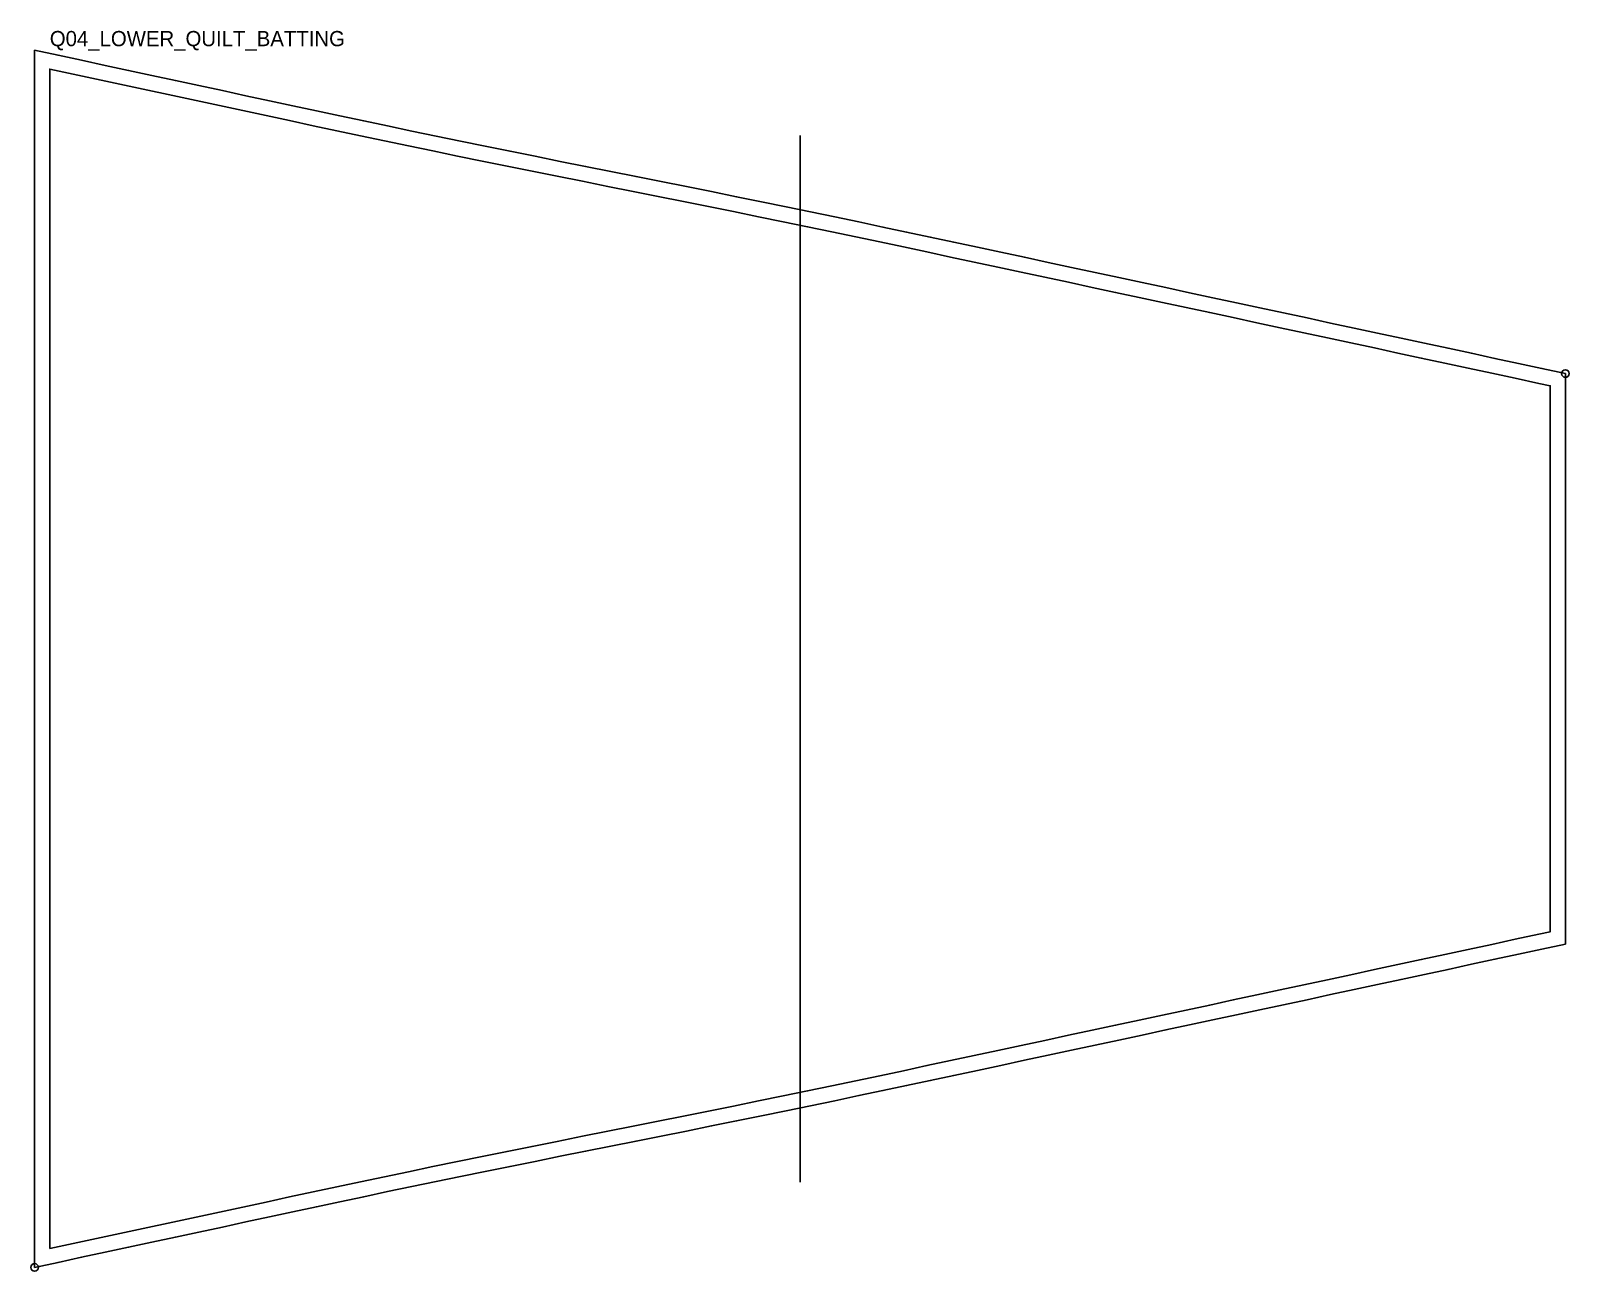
# Model space of a CAD drawing. Header units: millimetres. Extents: x -2 to 807, y -322 to 330.
import ezdxf

# ---------------------------------------------------------------- set-up
doc = ezdxf.new("R2010")
doc.units = ezdxf.units.MM
for name, color, linetype in [('CUT', 1, 'Continuous'), ('GRAIN', 3, 'Continuous'), ('NOTCH', 2, 'Continuous'), ('SEAM', 5, 'Continuous'), ('TEXT', 7, 'Continuous')]:
    doc.layers.add(name, color=color, linetype=linetype)

msp = doc.modelspace()

# ---------------------------------------------------------------- linework, layer by layer
at = {"layer": 'CUT'}
msp.add_lwpolyline([(8, -310.1), (8, 310.1), (121.75, 285.62), (134.1, 282.96), (146.47, 280.3), (158.89, 277.64), (171.38, 274.99), (183.97, 272.33), (196.66, 269.67), (209.46, 267.01), (222.36, 264.35), (235.36, 261.69), (248.44, 259.03), (261.6, 256.38), (274.82, 253.72), (288.08, 251.06), (301.36, 248.41), (314.65, 245.75), (327.92, 243.09), (341.17, 240.44), (354.36, 237.78), (367.49, 235.13), (380.54, 232.47), (393.5, 229.82), (406.35, 227.17), (419.1, 224.51), (431.75, 221.86), (444.3, 219.21), (456.76, 216.55), (469.16, 213.9), (481.56, 211.24), (493.96, 208.58), (506.36, 205.93), (518.75, 203.27), (531.14, 200.62), (543.53, 197.96), (555.92, 195.3), (568.3, 192.65), (580.69, 189.99), (593.06, 187.33), (605.44, 184.68), (617.81, 182.02), (630.18, 179.37), (642.55, 176.71), (654.92, 174.05), (667.28, 171.4), (679.64, 168.74), (692, 166.08), (704.35, 163.43), (716.7, 160.77), (729.05, 158.12), (741.4, 155.46), (753.75, 152.8), (766.1, 150.15), (778.44, 147.49), (790.78, 144.84), (796.81, 143.54), (796.81, -143.54), (790.78, -144.84), (778.44, -147.49), (766.1, -150.15), (753.75, -152.8), (741.4, -155.46), (729.05, -158.12), (716.7, -160.77), (704.35, -163.43), (692, -166.08), (679.64, -168.74), (667.28, -171.4), (654.92, -174.05), (642.55, -176.71), (630.18, -179.37), (617.81, -182.02), (605.44, -184.68), (593.06, -187.33), (580.69, -189.99), (568.3, -192.65), (555.92, -195.3), (543.53, -197.96), (531.14, -200.62), (518.75, -203.27), (506.36, -205.93), (493.96, -208.58), (481.56, -211.24), (469.16, -213.9), (456.76, -216.55), (444.3, -219.21), (431.75, -221.86), (419.1, -224.51), (406.35, -227.17), (393.5, -229.82), (380.54, -232.47), (367.49, -235.13), (354.36, -237.78), (341.17, -240.44), (327.92, -243.09), (314.65, -245.75), (301.36, -248.41), (288.07, -251.06), (274.81, -253.72), (261.59, -256.38), (248.44, -259.03), (235.36, -261.69), (222.36, -264.35), (209.46, -267.01), (196.66, -269.67), (183.97, -272.33), (171.38, -274.99), (158.89, -277.64), (146.46, -280.3), (134.1, -282.96), (121.75, -285.62)], close=True, dxfattribs=at)
at = {"layer": 'GRAIN'}
msp.add_line((402.41, -275.1), (402.41, 275.1), dxfattribs=at)
at = {"layer": 'NOTCH'}
for centre in [(804.81, 150), (0, -320)]:
    msp.add_circle(centre, 2, dxfattribs=at)
at = {"layer": 'SEAM'}
msp.add_lwpolyline([(0, -320), (12.34, -317.34), (24.69, -314.69), (37.03, -312.03), (49.38, -309.38), (61.72, -306.72), (74.06, -304.06), (86.41, -301.41), (98.75, -298.75), (111.09, -296.09), (123.44, -293.44), (135.78, -290.78), (148.14, -288.12), (160.55, -285.47), (173.04, -282.81), (185.62, -280.16), (198.3, -277.5), (211.08, -274.84), (223.97, -272.19), (236.95, -269.53), (250.03, -266.88), (263.18, -264.22), (276.39, -261.56), (289.64, -258.91), (302.93, -256.25), (316.22, -253.59), (329.49, -250.94), (342.74, -248.28), (355.94, -245.62), (369.08, -242.97), (382.14, -240.31), (395.11, -237.66), (407.97, -235), (420.74, -232.34), (433.4, -229.69), (445.96, -227.03), (458.43, -224.38), (470.84, -221.72), (483.24, -219.06), (495.64, -216.41), (508.03, -213.75), (520.43, -211.09), (532.82, -208.44), (545.21, -205.78), (557.6, -203.12), (569.98, -200.47), (582.36, -197.81), (594.74, -195.16), (607.12, -192.5), (619.49, -189.84), (631.86, -187.19), (644.23, -184.53), (656.6, -181.88), (668.96, -179.22), (681.32, -176.56), (693.68, -173.91), (706.03, -171.25), (718.38, -168.59), (730.74, -165.94), (743.08, -163.28), (755.43, -160.62), (767.78, -157.97), (780.12, -155.31), (792.47, -152.66), (804.81, -150), (804.81, 150), (792.47, 152.66), (780.12, 155.31), (767.78, 157.97), (755.43, 160.62), (743.08, 163.28), (730.74, 165.94), (718.38, 168.59), (706.03, 171.25), (693.68, 173.91), (681.32, 176.56), (668.96, 179.22), (656.6, 181.88), (644.23, 184.53), (631.86, 187.19), (619.49, 189.84), (607.12, 192.5), (594.74, 195.16), (582.36, 197.81), (569.98, 200.47), (557.6, 203.12), (545.21, 205.78), (532.82, 208.44), (520.43, 211.09), (508.03, 213.75), (495.64, 216.41), (483.24, 219.06), (470.84, 221.72), (458.43, 224.38), (445.96, 227.03), (433.4, 229.69), (420.74, 232.34), (407.97, 235), (395.11, 237.66), (382.14, 240.31), (369.08, 242.97), (355.94, 245.62), (342.74, 248.28), (329.49, 250.94), (316.22, 253.59), (302.93, 256.25), (289.64, 258.91), (276.39, 261.56), (263.18, 264.22), (250.03, 266.88), (236.95, 269.53), (223.97, 272.19), (211.08, 274.84), (198.3, 277.5), (185.62, 280.16), (173.04, 282.81), (160.55, 285.47), (148.14, 288.12), (135.78, 290.78), (123.44, 293.44), (111.09, 296.09), (98.75, 298.75), (86.41, 301.41), (74.06, 304.06), (61.72, 306.72), (49.38, 309.38), (37.03, 312.03), (24.69, 314.69), (12.34, 317.34), (0, 320)], close=True, dxfattribs=at)

# ---------------------------------------------------------------- texts
at = {"layer": 'TEXT'}
msp.add_text('Q04_LOWER_QUILT_BATTING', height=8, dxfattribs=at).set_placement((8, 322.1))

doc.saveas('drawing.dxf')
